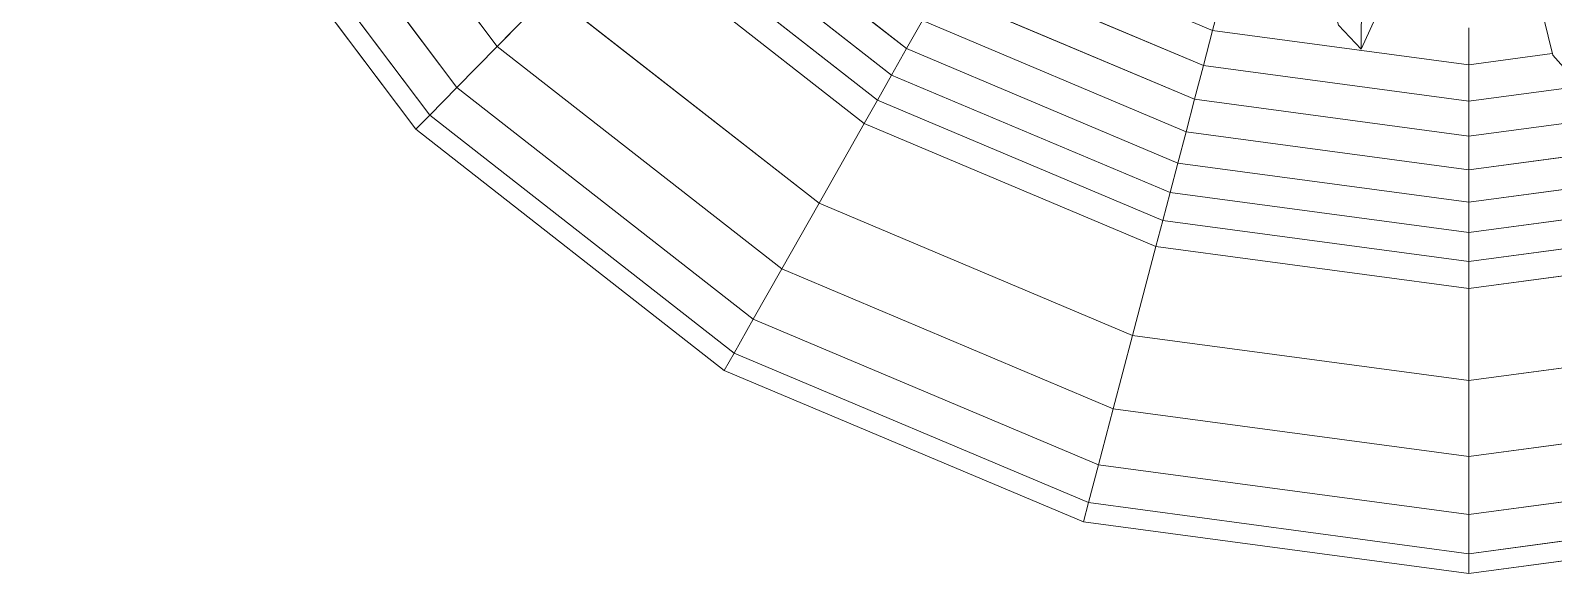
# Model space of a CAD drawing. Header units: metres. Extents: x -217 to -108, y -304 to -188.
# Drawn here: x -162.1106 to -161.9051, y -232.9341 to -232.8609 of the extents above; entities that cross this region are included whole.
import ezdxf

# ---------------------------------------------------------------- set-up
doc = ezdxf.new("R2010")
doc.units = ezdxf.units.M
doc.layers.add('G-IMPT', color=8, linetype='Continuous', lineweight=9)
doc.layers.add('L-PLNT', color=71, linetype='Continuous', lineweight=9)

# ---------------------------------------------------------------- blocks, each defined once
blk = doc.blocks.new('Plant_8135 - FF_Model_ID4695_1_aconitum_dwg_Group_18-V285-Nivel 3')
at = {"layer": 'G-IMPT'}
for p, q in [((13.271, 11.341), (11.727, 13.391)), ((12.986, 11.051), (11.378, 13.186)), ((12.793, 10.854), (11.142, 13.047)), ((12.696, 10.755), (11.022, 12.977)), ((14.519, 12.612), (16.165, 11.325)), ((14.368, 12.459), (16.059, 11.138)), ((14.227, 12.315), (15.959, 10.961)), ((15.866, 10.796), (14.095, 12.181)), ((15.866, 10.796), (14.095, 12.181)), ((16.642, 12.165), (18.329, 11.453)), ((16.516, 11.944), (18.264, 11.206)), ((13.271, 11.341), (13.642, 11.72)), ((15.546, 10.232), (13.642, 11.72)), ((16.394, 11.729), (18.201, 10.967)), ((18.329, 11.453), (18.396, 11.707)), ((16.165, 11.325), (16.277, 11.523)), ((16.277, 11.523), (16.165, 11.325)), ((16.277, 11.523), (18.141, 10.736)), ((18.264, 11.206), (18.329, 11.453)), ((20.141, 11.21), (18.329, 11.453)), ((20.141, 11.21), (20.141, 11.473)), ((12.986, 11.051), (13.271, 11.341)), ((15.283, 9.768), (13.271, 11.341)), ((16.059, 11.138), (16.165, 11.325)), ((16.165, 11.325), (18.083, 10.516)), ((16.165, 11.325), (18.083, 10.516)), ((18.201, 10.967), (18.264, 11.206)), ((20.141, 10.954), (18.264, 11.206)), ((20.731, 11.29), (20.141, 11.21)), ((20.731, 11.29), (20.141, 11.21)), ((20.141, 10.954), (20.141, 11.21)), ((22.017, 11.206), (20.141, 10.954)), ((22.017, 11.206), (20.141, 10.954)), ((15.959, 10.961), (16.059, 11.138)), ((16.059, 11.138), (18.028, 10.307)), ((12.793, 10.854), (12.986, 11.051)), ((15.081, 9.413), (12.986, 11.051)), ((12.986, 11.051), (15.081, 9.413)), ((15.866, 10.796), (15.959, 10.961)), ((15.866, 10.796), (15.959, 10.961)), ((15.959, 10.961), (17.976, 10.11)), ((18.141, 10.736), (18.201, 10.967)), ((20.141, 10.707), (18.201, 10.967)), ((22.08, 10.967), (20.141, 10.707)), ((20.141, 10.707), (22.08, 10.967)), ((20.141, 10.707), (20.141, 10.954)), ((12.696, 10.755), (12.793, 10.854)), ((14.945, 9.172), (12.793, 10.854)), ((15.546, 10.232), (15.866, 10.796)), ((15.546, 10.232), (15.866, 10.796)), ((15.866, 10.796), (17.928, 9.926)), ((14.876, 9.05), (12.696, 10.755)), ((14.876, 9.05), (12.696, 10.755)), ((18.083, 10.516), (18.141, 10.736)), ((18.083, 10.516), (18.141, 10.736)), ((20.141, 10.468), (18.141, 10.736)), ((22.14, 10.736), (20.141, 10.468)), ((20.141, 10.468), (20.141, 10.707)), ((18.028, 10.307), (18.083, 10.516)), ((20.141, 10.24), (18.083, 10.516)), ((22.198, 10.516), (20.141, 10.24)), ((20.141, 10.24), (20.141, 10.468)), ((20.141, 10.468), (20.141, 10.24)), ((15.283, 9.768), (15.546, 10.232)), ((15.546, 10.232), (17.762, 9.297)), ((17.976, 10.11), (18.028, 10.307)), ((20.141, 10.024), (18.028, 10.307)), ((20.141, 10.024), (22.253, 10.307)), ((20.141, 10.024), (20.141, 10.24)), ((20.141, 10.24), (20.141, 10.024)), ((17.928, 9.926), (17.976, 10.11)), ((20.141, 9.82), (17.976, 10.11)), ((22.305, 10.11), (20.141, 9.82)), ((20.141, 10.024), (20.141, 9.82)), ((17.762, 9.297), (17.928, 9.926)), ((20.141, 9.63), (17.928, 9.926)), ((22.353, 9.926), (20.141, 9.63)), ((20.141, 9.63), (20.141, 9.82)), ((15.081, 9.413), (15.283, 9.768)), ((15.283, 9.768), (17.626, 8.779)), ((20.141, 8.978), (20.141, 9.63)), ((14.945, 9.172), (15.081, 9.413)), ((15.081, 9.413), (17.522, 8.383)), ((17.522, 8.383), (15.081, 9.413)), ((17.626, 8.779), (17.762, 9.297)), ((20.141, 8.978), (17.762, 9.297)), ((22.519, 9.297), (20.141, 8.978)), ((14.876, 9.05), (14.945, 9.172)), ((14.945, 9.172), (17.451, 8.115)), ((14.876, 9.05), (17.416, 7.979)), ((20.141, 8.442), (20.141, 8.978)), ((17.522, 8.383), (17.626, 8.779)), ((20.141, 8.442), (17.626, 8.779)), ((22.655, 8.779), (20.141, 8.442)), ((20.141, 8.032), (20.141, 8.442)), ((17.451, 8.115), (17.522, 8.383)), ((20.141, 8.032), (17.522, 8.383)), ((22.759, 8.383), (20.141, 8.032)), ((17.416, 7.979), (17.451, 8.115)), ((20.141, 7.754), (17.451, 8.115)), ((22.83, 8.115), (20.141, 7.754)), ((20.141, 7.613), (17.416, 7.979)), ((20.141, 7.754), (20.141, 8.032)), ((22.866, 7.979), (20.141, 7.613)), ((20.141, 7.613), (20.141, 7.754))]:
    blk.add_line(p, q, dxfattribs=at)
at = {"layer": 'G-IMPT', "flags": 128}
for points in [[(10.951, 18.34), (10.425, 18.34), (10.756, 15.778), (10.367, 15.672), (11.378, 13.186), (11.727, 13.391), (13.271, 11.341), (13.642, 11.72), (15.546, 10.232), (15.283, 9.768), (17.626, 8.779), (17.762, 9.297)], [(11.882, 16.085), (12.736, 13.985), (12.898, 14.08), (14.227, 12.315), (14.368, 12.459), (16.059, 11.138)], [(10.104, 15.6), (9.971, 15.563), (11.022, 12.977), (11.142, 13.047), (12.793, 10.854), (12.986, 11.051)], [(15.959, 10.961), (14.227, 12.315), (14.095, 12.181), (12.736, 13.985)], [(15.081, 9.413), (15.283, 9.768), (13.271, 11.341), (12.986, 11.051), (11.378, 13.186)], [(14.876, 9.05), (14.945, 9.172), (12.793, 10.854), (12.696, 10.755), (11.022, 12.977)], [(18.201, 10.967), (18.141, 10.736), (16.277, 11.523), (16.394, 11.729), (14.843, 12.942)], [(20.141, 10.24), (18.083, 10.516), (18.028, 10.307), (16.059, 11.138), (16.165, 11.325), (14.519, 12.612)], [(18.329, 11.453), (18.264, 11.206), (16.516, 11.944)], [(18.264, 11.206), (18.201, 10.967), (16.394, 11.729)], [(20.141, 11.473), (20.141, 11.21), (18.329, 11.453)], [(20.141, 11.21), (20.141, 10.954), (18.264, 11.206)], [(16.059, 11.138), (15.959, 10.961), (17.976, 10.11), (18.028, 10.307)], [(20.141, 10.954), (20.141, 10.707), (18.201, 10.967)], [(17.976, 10.11), (17.928, 9.926), (15.866, 10.796)], [(24.416, 10.796), (22.353, 9.926), (22.519, 9.297), (20.141, 8.978)], [(18.141, 10.736), (20.141, 10.468), (20.141, 10.707)], [(22.198, 10.516), (22.14, 10.736), (20.141, 10.468)], [(18.028, 10.307), (20.141, 10.024), (22.253, 10.307), (22.198, 10.516), (20.141, 10.24)], [(17.928, 9.926), (17.762, 9.297), (15.546, 10.232)], [(22.253, 10.307), (22.305, 10.11), (20.141, 9.82), (20.141, 9.63), (17.928, 9.926)], [(24.735, 10.232), (24.998, 9.768), (22.655, 8.779), (22.759, 8.383), (20.141, 8.032)], [(20.141, 10.024), (20.141, 9.82), (17.976, 10.11)], [(20.141, 9.63), (22.353, 9.926), (22.305, 10.11)], [(17.762, 9.297), (20.141, 8.978), (20.141, 9.63)], [(15.081, 9.413), (14.945, 9.172), (17.451, 8.115), (17.522, 8.383)], [(20.141, 7.613), (22.866, 7.979), (22.83, 8.115), (25.336, 9.172), (25.2, 9.413)], [(20.141, 8.442), (22.655, 8.779), (22.519, 9.297)], [(20.141, 8.032), (20.141, 7.754), (17.451, 8.115), (17.416, 7.979), (14.876, 9.05)], [(20.141, 8.978), (20.141, 8.442), (17.626, 8.779), (17.522, 8.383)], [(17.522, 8.383), (20.141, 8.032), (20.141, 8.442)], [(22.759, 8.383), (22.83, 8.115), (20.141, 7.754), (20.141, 7.613), (17.416, 7.979)]]:
    blk.add_lwpolyline(points, dxfattribs=at)
blk = doc.blocks.new('Plant_8135 - FF_Model_ID4695_1_aconitum_dwg_Group_19-V286-Nivel 3')
blk.add_blockref('Plant_8135 - FF_Model_ID4695_1_aconitum_dwg_Group_18-V285-Nivel 3', (0, 0))
blk = doc.blocks.new('Plant_8135 - FF_Model_ID4695_1_aconitum_dwg_leaf1-V182-Nivel 3')
at = {"layer": 'G-IMPT'}
for p, q in [((-0.0025, -0.06736), (-0.0024, -0.05944)), ((0.00162, -0.05955), (-0.0024, -0.05944)), ((0.00162, -0.05955), (0.01117, -0.0737)), ((0.01413, -0.06676), (0.01665, -0.06083)), ((0.02658, -0.06021), (0.01891, -0.06001)), ((-0.0025, -0.06736), (-0.02548, -0.07251)), ((0.01117, -0.0737), (0.01232, -0.071)), ((-0.02559, -0.07365), (-0.01456, -0.08027)), ((0.03598, -0.07448), (0.0347, -0.07638)), ((-0.01456, -0.08027), (-0.02729, -0.10085)), ((0.03544, -0.08017), (0.04263, -0.08284)), ((0.04616, -0.08415), (0.03877, -0.08861)), ((0.04396, -0.08334), (0.04616, -0.08415)), ((0.03877, -0.08861), (0.0481, -0.10322)), ((-0.0015, -0.09982), (-0.02735, -0.10579)), ((-0.0015, -0.09982), (-0.00614, -0.11176)), ((-0.02729, -0.10085), (-0.02735, -0.10579)), ((0.0481, -0.10322), (0.04795, -0.11519)), ((0.03422, -0.10553), (0.04795, -0.11519)), ((-0.00614, -0.11176), (-0.00315, -0.11628)), ((0.00127, -0.11193), (-0.00315, -0.11628)), ((0.00127, -0.11193), (0.00439, -0.11496)), ((0.00431, -0.12138), (0.00439, -0.11496)), ((0.02323, -0.11358), (0.02094, -0.11912)), ((0.01843, -0.11719), (0.00997, -0.13611)), ((0.00431, -0.12138), (0.00708, -0.13287)), ((0.00997, -0.13611), (0.00708, -0.13287))]:
    blk.add_line(p, q, dxfattribs=at)
blk = doc.blocks.new('Plant_8135 - FF_Model_ID4695_1_aconitum_dwg_Group_5-V241-Nivel 3')
at = {"layer": 'G-IMPT'}
for p, q in [((0.00994, -0.06193), (0.01007, -0.07207)), ((0.01007, -0.07207), (0.00994, -0.06193)), ((0.01011, -0.07554), (0.0123, -0.07559))]:
    blk.add_line(p, q, dxfattribs=at)
blk.add_blockref('Plant_8135 - FF_Model_ID4695_1_aconitum_dwg_leaf1-V182-Nivel 3', (0, 0))
blk = doc.blocks.new('Plant_8135 - FF_Model_ID4695_1_aconitum_dwg_leaf3-V195-Nivel 3')
at = {"layer": 'G-IMPT'}
for p, q in [((-0.05816, -0.08731), (-0.05136, -0.07247)), ((-0.01837, -0.07972), (-0.01842, -0.08651)), ((-0.05816, -0.08731), (-0.05818, -0.09005)), ((-0.03489, -0.08826), (-0.05592, -0.09246)), ((-0.05592, -0.09246), (-0.05818, -0.09005)), ((-0.0337, -0.09544), (-0.03623, -0.10541)), ((-0.02915, -0.10369), (-0.03299, -0.10949)), ((-0.02915, -0.10369), (-0.0218, -0.12882)), ((-0.01856, -0.10376), (-0.01878, -0.13205)), ((-0.03623, -0.10541), (-0.03299, -0.10949)), ((-0.01878, -0.13205), (-0.00854, -0.10954)), ((-0.00854, -0.10954), (-0.00629, -0.11261)), ((-0.01878, -0.13205), (-0.0218, -0.12882))]:
    blk.add_line(p, q, dxfattribs=at)
blk = doc.blocks.new('Plant_8135 - FF_Model_ID4695_1_aconitum_dwg_Group_10-V248-Nivel 3')
blk.add_blockref('Plant_8135 - FF_Model_ID4695_1_aconitum_dwg_leaf3-V195-Nivel 3', (0, 0))
blk = doc.blocks.new('Plant_8135 - FF_Model_ID4695_1_aconitum_dwg_leaf3-V203-Nivel 3')
at = {"layer": 'G-IMPT'}
for p, q in [((-0.10944, 0.04114), (-0.10757, 0.04412)), ((-0.10364, 0.03253), (-0.10944, 0.04114)), ((-0.12406, 0.0036), (-0.13779, -0.00394)), ((-0.11744, -0.0027), (-0.14031, -0.00793)), ((-0.14031, -0.00793), (-0.13779, -0.00394)), ((-0.14031, -0.00793), (-0.11617, -0.01252)), ((-0.09729, -0.01984), (-0.10651, -0.01824)), ((-0.09436, -0.04283), (-0.0965, -0.04804)), ((-0.07645, -0.04455), (-0.0797, -0.04832)), ((-0.0797, -0.04832), (-0.09386, -0.05156)), ((-0.09581, -0.04973), (-0.09386, -0.05156))]:
    blk.add_line(p, q, dxfattribs=at)
blk = doc.blocks.new('Plant_8135 - FF_Model_ID4695_1_aconitum_dwg_Group_2-V205-Nivel 3')
at = {"rotation": 55.00000000000005}
blk.add_blockref('Plant_8135 - FF_Model_ID4695_1_aconitum_dwg_leaf3-V203-Nivel 3', (0.02241, 0.00053), dxfattribs=at)
blk = doc.blocks.new('Plant_8135 - FF_Model_ID4695_1_aconitum_dwg-V292-Nivel 3')
at = {"xscale": 0.01907622213224961, "yscale": 0.01907622213224961, "zscale": 0.01907622213224961}
blk.add_blockref('Plant_8135 - FF_Model_ID4695_1_aconitum_dwg_Group_19-V286-Nivel 3', (-0.38845, -0.34801), dxfattribs=at)
for name in ['Plant_8135 - FF_Model_ID4695_1_aconitum_dwg_Group_2-V205-Nivel 3', 'Plant_8135 - FF_Model_ID4695_1_aconitum_dwg_Group_5-V241-Nivel 3', 'Plant_8135 - FF_Model_ID4695_1_aconitum_dwg_Group_10-V248-Nivel 3']:
    blk.add_blockref(name, (0, 0))
blk = doc.blocks.new('Plant_8135 - Plant_8135-V293-Nivel 3')
blk.add_blockref('Plant_8135 - FF_Model_ID4695_1_aconitum_dwg-V292-Nivel 3', (0.00731, 0.00479))

msp = doc.modelspace()

# ---------------------------------------------------------------- block references
at = {"layer": 'L-PLNT'}
msp.add_blockref('Plant_8135 - Plant_8135-V293-Nivel 3', (-161.9196, -232.73616), dxfattribs=at)

doc.saveas('drawing.dxf')
